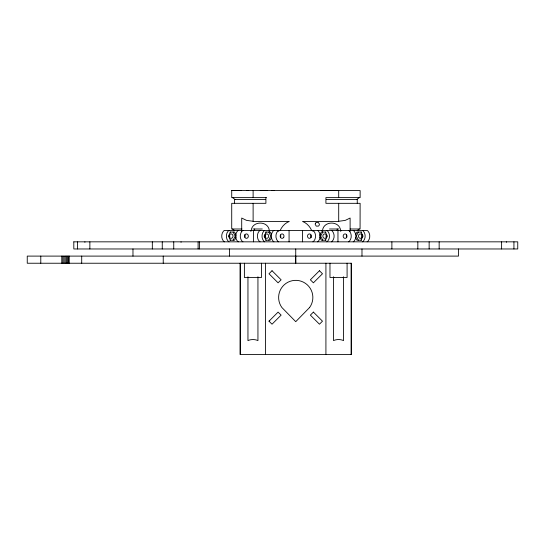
<?xml version="1.0" encoding="UTF-8"?>
<svg xmlns="http://www.w3.org/2000/svg" width="545" height="545" viewBox="0 0 545 545"><rect width="100%" height="100%" fill="white"/><g stroke="black" fill="none" stroke-linecap="round" stroke-linejoin="round"><path stroke-width="0.82" d="M250.823 231.087L250.823 230.426M278.638 231.087L278.638 230.426M312.871 231.087L312.871 230.426M322.143 231.087L322.143 230.426M340.686 231.087L340.686 230.426M349.958 231.087L349.958 230.426M251.204 230.426C252.369 220.623 268.126 220.623 269.298 230.426M322.524 230.426C323.689 220.623 339.446 220.623 340.618 230.426M280.185 230.426C281.942 226.434 285.192 223 289.3 221.42L253.118 221.42L253.118 203.326M230.487 232.054L228.444 236.128L230.487 240.209M233.137 240.209L235.174 236.128L233.137 232.054M236.258 236.809L234.561 240.209L229.874 240.209M266.144 232.054L264.107 236.128L266.144 240.209M268.794 240.209L270.831 236.128L268.794 232.054M271.58 237.491L270.225 240.209L265.538 240.209M319.588 235.454L321.284 232.054L325.971 232.054M322.715 232.054L320.678 236.128L322.715 240.209M325.365 240.209L327.402 236.128L325.365 232.054M355.585 234.772L356.948 232.054L361.635 232.054M358.372 232.054L356.335 236.128L358.372 240.209M361.022 240.209L363.059 236.128L361.022 232.054M269.005 321.175L278.086 312.094L281.111 315.126L272.03 324.2L269.005 321.175L269.727 320.453M229.016 230.426L228.157 231.087A7.133 6.179 90 0 0 228.157 241.176L229.016 241.837M238.288 230.426L237.429 231.087A7.133 6.179 90 0 0 237.429 241.176L238.288 241.837M242.92 230.426L242.062 231.087A7.133 6.179 90 0 0 242.062 241.176L242.92 241.837M260.04 230.426L259.182 231.087A7.133 6.179 -90 0 0 259.182 241.176L260.04 241.837M264.672 230.426L263.814 231.087A7.133 6.179 90 0 0 263.814 241.176L264.672 241.837M273.944 230.426L273.086 231.087A7.133 6.179 -90 0 0 273.086 241.176L273.944 241.837M278.584 230.426L277.725 231.087A7.133 6.179 -90 0 0 277.725 241.176L278.584 241.837M312.925 241.837L313.784 241.176A7.133 6.179 -90 0 0 313.784 231.087L312.925 230.426M317.565 241.837L318.423 241.176A7.133 6.179 90 0 0 318.423 231.087L317.565 230.426M326.837 241.837L327.695 241.176A7.133 6.179 90 0 0 327.695 231.087L326.837 230.426M331.469 241.837L332.327 241.176A7.133 6.179 -90 0 0 332.327 231.087L331.469 230.426M348.589 241.837L349.447 241.176A7.133 6.179 -90 0 0 349.447 231.087L348.589 230.426M353.221 241.837L354.08 241.176A7.133 6.179 90 0 0 354.08 231.087L353.221 230.426M362.493 241.837L363.352 241.176A7.133 6.179 90 0 0 363.352 231.087L362.493 230.426M367.126 241.837L367.984 241.176A7.133 6.179 -90 0 0 367.984 231.087L367.126 230.426L224.377 230.426L223.518 231.087A7.133 6.179 -90 0 0 223.518 241.176L224.377 241.837M257.594 277.494L257.942 277.228M343.18 277.494L343.527 277.228M359.291 228.995L357.234 230.515M359.291 197.617L356.703 199.518M266.532 197.617L231.72 197.617L231.72 190.484L241.578 190.498M264.659 190.498L267.384 190.484L266.641 190.478M274.046 190.491L274.517 190.484L271.948 190.505M267.009 190.505L260.251 190.505M246.504 190.518L338.704 190.484L338.704 197.617M265.524 199.518L234.575 199.518L234.575 203.326M326.291 199.518L357.248 199.518L357.248 203.326M253.118 221.29L246.504 220.364L241.708 218.034L241.708 231.087M338.704 221.304L345.305 220.371L350.115 218.034L350.115 231.087M241.932 228.995L231.72 228.995L231.72 203.326L265.906 203.326L265.906 197.617M252.975 228.995L262.288 228.995M329.527 228.995L338.84 228.995M350.115 228.995L360.075 228.995L360.122 203.326L325.917 203.326L325.917 197.617L360.129 197.617L360.143 190.6L320.876 190.532M229.874 232.054L234.561 232.054L236.258 235.454M265.538 232.054L270.225 232.054L271.58 234.772M325.971 240.209L321.284 240.209L319.588 236.809M361.635 240.209L356.948 240.209L355.585 237.491M248.711 190.512L231.72 190.484M235.106 199.518L232.524 197.617M234.718 230.603L232.531 228.995M333.54 277.228L333.887 277.494M247.955 277.228L248.302 277.494M311.638 230.426C309.88 226.434 306.631 223 302.523 221.42L338.704 221.42L338.704 203.326M513.935 241.837L513.935 248.97M506.571 241.837L506.571 242.28M501.604 241.837L501.604 248.97M458.502 248.97L458.502 256.102L27.25 256.102L27.25 263.235L351.368 263.235L351.368 354.522L240.113 354.522L240.113 263.235M439.154 241.837L439.154 248.97M429.14 241.837L429.14 248.97M417.838 241.837L417.838 248.97M391.882 241.837L391.882 248.97M361.982 248.97L361.982 256.102M351.144 263.235L351.144 354.522M347.09 263.235L347.09 277.494L329.977 277.494L329.977 263.235M343.527 276.84L343.527 340.632L342.498 340.175A9.319 6.595 0 0 0 334.569 340.175L333.54 340.632L333.54 276.84M340.843 230.426L340.843 231.087M337.961 230.426L337.961 241.837M337.198 228.995L337.198 230.63M325.917 263.235L325.917 354.522M322.299 230.426L322.299 231.087M313.028 230.426L313.028 231.087M302.441 230.426L302.441 241.837M295.737 248.97L295.737 263.235L295.724 256.102M289.075 230.426L289.075 241.837M278.795 230.426L278.795 231.087M269.523 230.426L269.523 231.087M269.366 230.426L269.366 231.087M265.565 263.235L265.565 354.522M261.505 263.235L261.505 277.494L244.392 277.494L244.392 263.235M257.942 276.84L257.942 340.632L256.913 340.175A9.319 6.595 0 0 0 248.983 340.175L247.955 340.632L247.955 276.84M254.624 228.995L254.624 230.63M253.541 230.426L253.541 241.837M253.118 190.484L253.118 197.617M250.979 230.426L250.979 231.087M241.551 230.426L241.551 231.087M240.338 263.235L240.338 354.522M229.493 248.97L229.493 256.102M199.593 241.837L199.593 248.97M198.108 241.837L198.108 248.97M181.049 241.837L181.049 242.28M173.746 241.837L173.746 248.97M163.234 256.102L163.234 263.235M162.26 241.837L162.26 248.97M152.328 241.837L152.328 248.97M132.973 248.97L132.973 256.102M89.87 241.837L89.87 248.97M84.904 241.837L84.904 242.28M81.709 256.102L81.709 263.235M77.574 241.837L77.574 248.97M69.222 256.102L69.222 263.235M68.459 256.102L68.459 263.235M67.491 256.102L67.491 263.235M66.401 256.102L66.401 263.235M65.237 256.102L65.237 263.235M64.044 256.102L64.044 263.235M62.879 256.102L62.879 263.235M61.789 256.102L61.789 263.235M40.786 256.102L40.786 263.235M280.539 235.024A2.214 1.914 90 0 1 280.539 237.239M265.204 235.024A2.214 1.914 -90 0 1 265.204 237.239M229.547 235.024A2.214 1.914 -90 0 1 229.547 237.239M361.962 237.239A2.214 1.914 -90 0 1 361.962 235.024M326.305 237.239A2.214 1.914 -90 0 1 326.305 235.024M244.882 235.024A2.214 1.914 -90 0 1 244.882 237.239M346.627 237.239A2.214 1.914 90 0 1 346.627 235.024M310.97 237.239A2.214 1.914 90 0 1 310.97 235.024M73.807 241.837L73.807 248.97L517.75 248.97L517.75 241.837L73.807 241.837M315.453 223.205L315.167 224.274L316.236 226.127L318.375 226.127L319.159 225.344L319.445 224.274L318.375 222.421L316.236 222.421L315.453 223.205M309.587 307.53L295.737 321.673L281.894 307.53A17.12 17.12 0 0 1 284.286 284.742A17.12 17.12 0 0 1 307.196 284.742A17.12 17.12 0 0 1 309.587 307.53M272.03 270.729L269.005 273.76L278.086 282.835L281.111 279.81L272.03 270.729M319.452 270.729L310.371 279.81L313.395 282.835L322.477 273.76L319.452 270.729M313.395 312.094L310.371 315.126L319.452 324.2L322.477 321.175L313.395 312.094M283.747 237.239A2.214 1.914 -90 0 0 282.092 233.921A2.214 1.914 -90 0 0 280.437 237.239A2.214 1.914 -90 0 0 283.747 237.239M244.773 235.024A2.214 1.914 90 0 0 246.429 238.342A2.214 1.914 90 0 0 248.091 235.024A2.214 1.914 90 0 0 244.773 235.024M346.736 237.239A2.214 1.914 -90 0 0 345.074 233.921A2.214 1.914 -90 0 0 343.418 237.239A2.214 1.914 -90 0 0 346.736 237.239M311.079 237.239A2.214 1.914 -90 0 0 309.417 233.921A2.214 1.914 -90 0 0 307.762 237.239A2.214 1.914 -90 0 0 311.079 237.239M265.102 235.024A2.214 1.914 90 0 0 266.757 238.342A2.214 1.914 90 0 0 268.413 235.024A2.214 1.914 90 0 0 265.102 235.024M229.438 235.024A2.214 1.914 90 0 0 231.094 238.342A2.214 1.914 90 0 0 232.756 235.024A2.214 1.914 90 0 0 229.438 235.024M362.071 237.239A2.214 1.914 -90 0 0 360.409 233.921A2.214 1.914 -90 0 0 358.753 237.239A2.214 1.914 -90 0 0 362.071 237.239M326.407 237.239A2.214 1.914 -90 0 0 324.752 233.921A2.214 1.914 -90 0 0 323.096 237.239A2.214 1.914 -90 0 0 326.407 237.239"/></g></svg>
